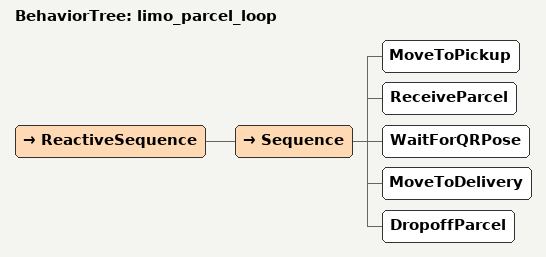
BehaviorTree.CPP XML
<?xml version="1.0" encoding="UTF-8"?>
<root BTCPP_format="4">
  <BehaviorTree ID="limo_parcel_loop">
    <ReactiveSequence>
      <Sequence>

        <MoveToPickup/>

        <ReceiveParcel/>

        <WaitForQRPose/>

        <MoveToDelivery/>

        <DropoffParcel/>

      </Sequence>
    </ReactiveSequence>
  </BehaviorTree>

</root>
